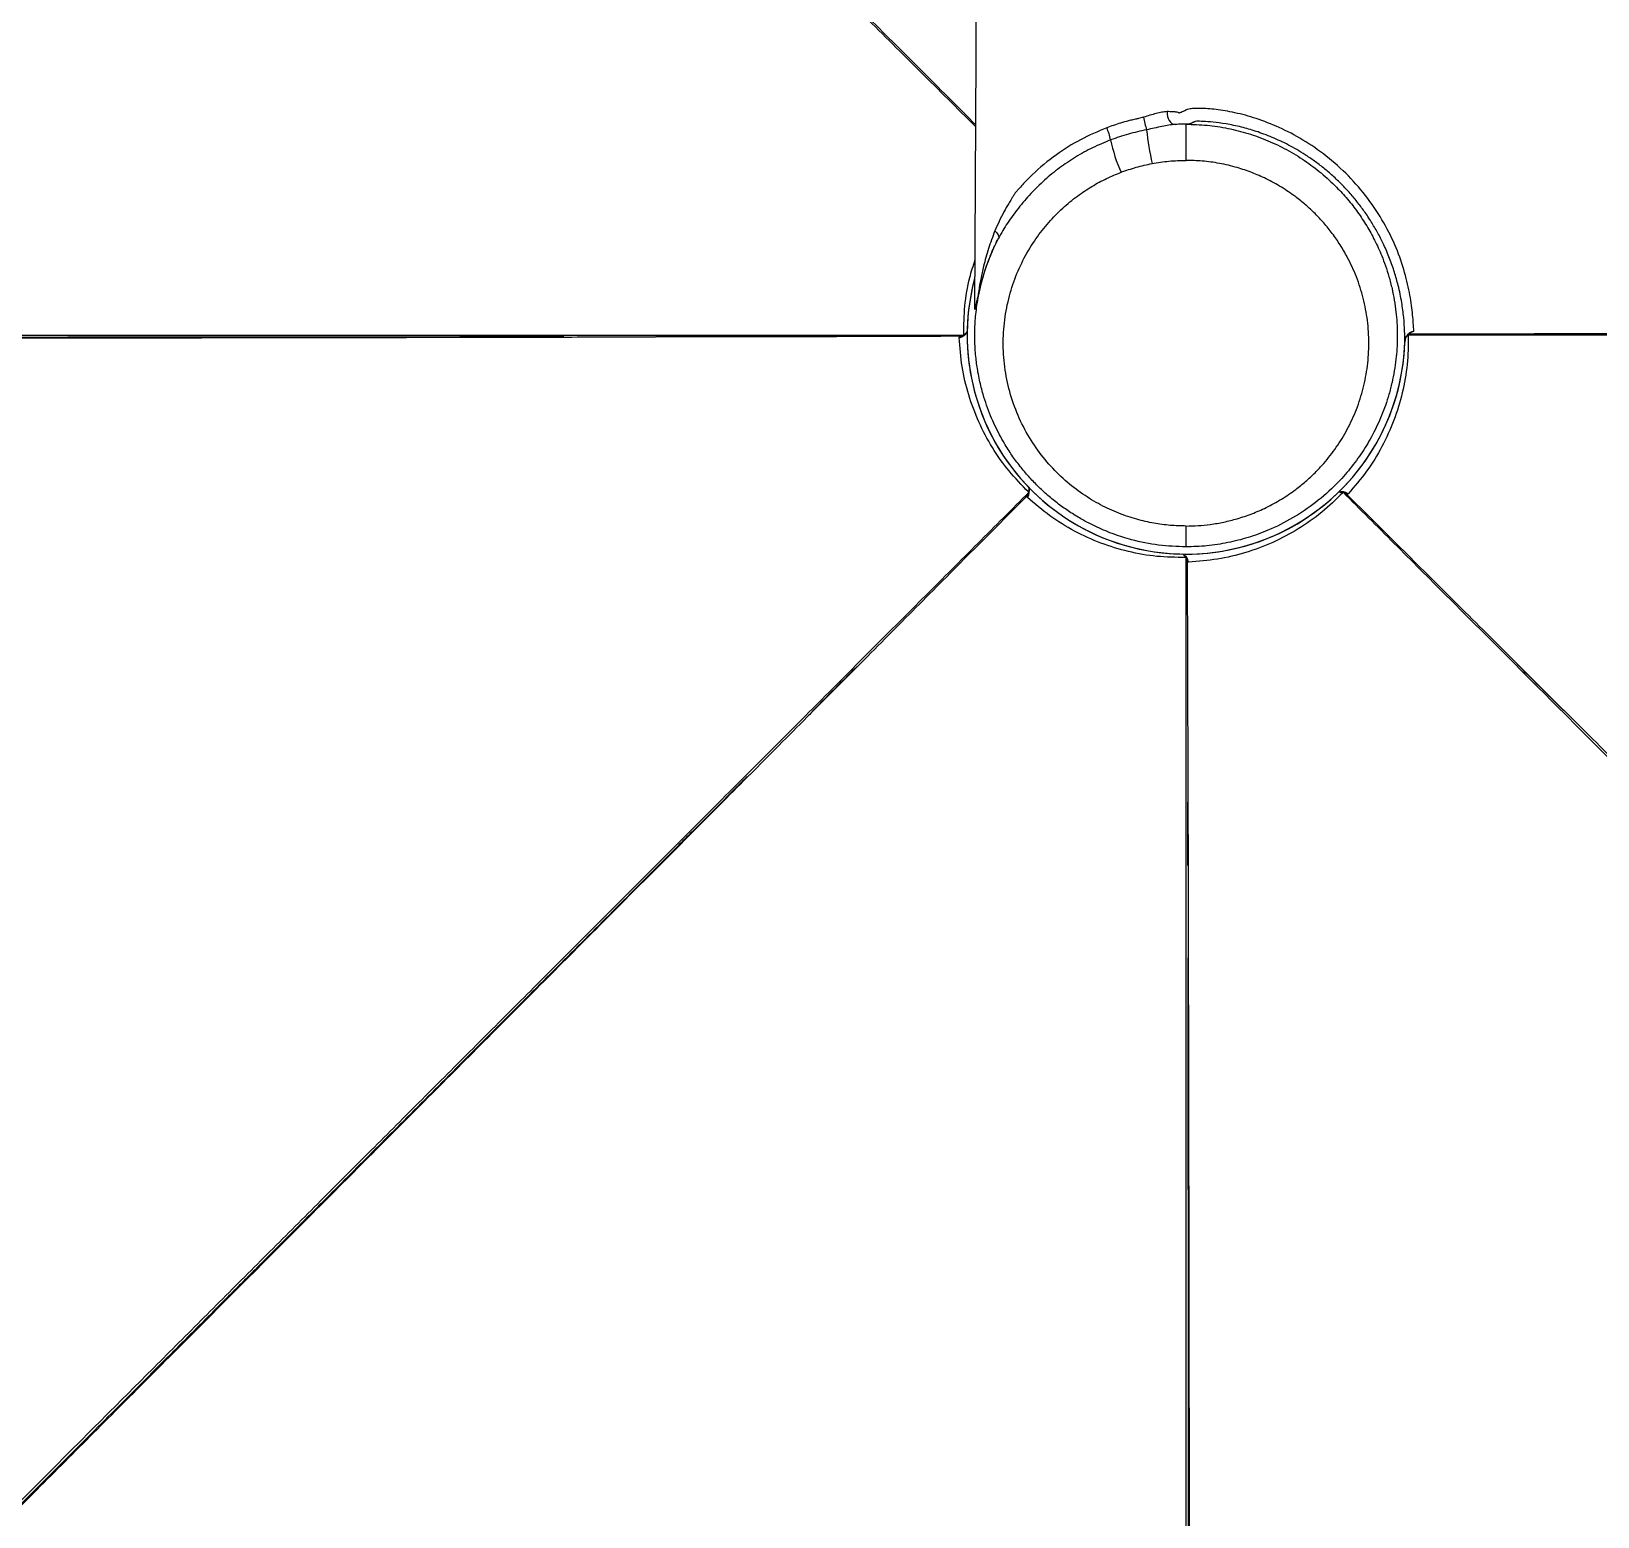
# Model space of a CAD drawing. Header units: millimetres. Extents: x -4205 to 5426, y -5663 to 3364.
# Drawn here: x -927.3 to -487.2, y -2227.7 to -1810.5 of the extents above; entities that cross this region are included whole.
import ezdxf

# ---------------------------------------------------------------- set-up
doc = ezdxf.new("R2010")
doc.units = ezdxf.units.MM
for name, color, linetype in [('DIKOM_ОБЪЕКТ', 7, 'Continuous'), ('DIKOM_РАЗМЕР_ЗОНА', 7, 'Continuous'), ('DIKOM_РАЗМЕР_ОБЪЕКТА', 7, 'Continuous')]:
    doc.layers.add(name, color=color, linetype=linetype)
doc.styles.add('style1', font='arial.ttf', dxfattribs={"width": 0.8})
doc.dimstyles.new('1-50', dxfattribs={"dimtxt": 300, "dimasz": 200, "dimexe": 100, "dimexo": 0, "dimgap": 100, "dimtad": 1, "dimtxsty": 'style1', "dimcen": 200, "dimclrd": 7, "dimclre": 7, "dimclrt": 7, "dimadec": 1, "dimazin": 2, "dimtfac": 1, "dimtmove": 0, "dimatfit": 2, "dimfxl": 0, "dimlwd": 25, "dimlwe": 18, "dimarcsym": 0})

# ---------------------------------------------------------------- blocks, each defined once
blk = doc.blocks.new('*D9')
at = {"layer": 'Defpoints', "color": 0, "transparency": 16777216}
for p in [(2057.14, 1863.98), (4819.24, 1863.98), (-601.52, -2655.5)]:
    blk.add_point(p, dxfattribs=at)
at = {"layer": 'DIKOM_РАЗМЕР_ОБЪЕКТА', "color": 7, "lineweight": 18, "transparency": 16777216}
for p, q in [((2057.14, 1863.98), (4919.24, 1863.98)), ((-601.52, -2655.5), (4919.24, -2655.5))]:
    blk.add_line(p, q, dxfattribs=at)
at = {"layer": 'DIKOM_РАЗМЕР_ОБЪЕКТА', "color": 7, "lineweight": 25, "transparency": 16777216}
blk.add_line((4819.24, -2455.5), (4819.24, 1663.98), dxfattribs=at)
at = {"layer": 'DIKOM_РАЗМЕР_ОБЪЕКТА', "color": 7, "transparency": 16777216}
for points in [[(4785.9, 1663.98), (4852.57, 1663.98), (4819.24, 1863.98)], [(4785.9, -2455.5), (4852.57, -2455.5), (4819.24, -2655.5)]]:
    blk.add_solid(points, dxfattribs=at)
at = {"layer": 'DIKOM_РАЗМЕР_ОБЪЕКТА', "color": 7, "transparency": 16777216, "insert": (4566.07, -395.76), "char_height": 300, "attachment_point": 5, "rotation": 90, "style": 'style1'}
blk.add_mtext('4500', dxfattribs=at)
blk = doc.blocks.new('*D10')
at = {"layer": 'Defpoints', "color": 0, "transparency": 16777216}
for p in [(2415.14, 14.15), (-2704.86, -50.85), (2415.14, -4979.31)]:
    blk.add_point(p, dxfattribs=at)
at = {"layer": 'DIKOM_РАЗМЕР_ОБЪЕКТА', "color": 7, "lineweight": 18, "transparency": 16777216}
for p, q in [((2415.14, 14.15), (2415.14, -5079.31)), ((-2704.86, -50.85), (-2704.86, -5079.31))]:
    blk.add_line(p, q, dxfattribs=at)
at = {"layer": 'DIKOM_РАЗМЕР_ОБЪЕКТА', "color": 7, "lineweight": 25, "transparency": 16777216}
blk.add_line((-2504.86, -4979.31), (2215.14, -4979.31), dxfattribs=at)
at = {"layer": 'DIKOM_РАЗМЕР_ОБЪЕКТА', "color": 7, "transparency": 16777216}
for points in [[(-2504.86, -4945.97), (-2504.86, -5012.64), (-2704.86, -4979.31)], [(2215.14, -4945.97), (2215.14, -5012.64), (2415.14, -4979.31)]]:
    blk.add_solid(points, dxfattribs=at)
at = {"layer": 'DIKOM_РАЗМЕР_ОБЪЕКТА', "color": 7, "transparency": 16777216, "insert": (-218.1, -4726.14), "char_height": 300, "attachment_point": 5, "style": 'style1'}
blk.add_mtext('5100', dxfattribs=at)
blk = doc.blocks.new('*D11')
at = {"layer": 'Defpoints', "color": 0, "transparency": 16777216}
for p in [(2415.14, 3363.98), (-889.55, -4155.5), (5326.09, -4155.5)]:
    blk.add_point(p, dxfattribs=at)
at = {"layer": 'DIKOM_РАЗМЕР_ЗОНА', "color": 7, "lineweight": 18, "transparency": 16777216}
for p, q in [((2415.14, 3363.98), (5426.09, 3363.98)), ((-889.55, -4155.5), (5426.09, -4155.5))]:
    blk.add_line(p, q, dxfattribs=at)
at = {"layer": 'DIKOM_РАЗМЕР_ЗОНА', "color": 7, "lineweight": 25, "transparency": 16777216}
blk.add_line((5326.09, 3163.98), (5326.09, -3955.5), dxfattribs=at)
at = {"layer": 'DIKOM_РАЗМЕР_ЗОНА', "color": 7, "transparency": 16777216}
for points in [[(5292.76, 3163.98), (5359.42, 3163.98), (5326.09, 3363.98)], [(5292.76, -3955.5), (5359.42, -3955.5), (5326.09, -4155.5)]]:
    blk.add_solid(points, dxfattribs=at)
at = {"layer": 'DIKOM_РАЗМЕР_ЗОНА', "color": 7, "transparency": 16777216, "insert": (5072.92, -395.76), "char_height": 300, "attachment_point": 5, "rotation": 90, "style": 'style1'}
blk.add_mtext('7500', dxfattribs=at)
blk = doc.blocks.new('*D12')
at = {"layer": 'Defpoints', "color": 0, "transparency": 16777216}
for p in [(-4204.86, 38.23), (3915.14, 38.23), (3915.14, -5562.7)]:
    blk.add_point(p, dxfattribs=at)
at = {"layer": 'DIKOM_РАЗМЕР_ЗОНА', "color": 7, "lineweight": 18, "transparency": 16777216}
for p, q in [((-4204.86, 38.23), (-4204.86, -5662.7)), ((3915.14, 38.23), (3915.14, -5662.7))]:
    blk.add_line(p, q, dxfattribs=at)
at = {"layer": 'DIKOM_РАЗМЕР_ЗОНА', "color": 7, "lineweight": 25, "transparency": 16777216}
blk.add_line((-4004.86, -5562.7), (3715.14, -5562.7), dxfattribs=at)
at = {"layer": 'DIKOM_РАЗМЕР_ЗОНА', "color": 7, "transparency": 16777216}
for points in [[(-4004.86, -5529.36), (-4004.86, -5596.03), (-4204.86, -5562.7)], [(3715.14, -5529.36), (3715.14, -5596.03), (3915.14, -5562.7)]]:
    blk.add_solid(points, dxfattribs=at)
at = {"layer": 'DIKOM_РАЗМЕР_ЗОНА', "color": 7, "transparency": 16777216, "insert": (-144.86, -5309.52), "char_height": 300, "attachment_point": 5, "style": 'style1'}
blk.add_mtext('8100', dxfattribs=at)

msp = doc.modelspace()

# ---------------------------------------------------------------- linework, layer by layer
at = {"layer": 'DIKOM_ОБЪЕКТ', "color": 7, "linetype": 'Continuous', "lineweight": 15}
for p, q in [((-662.159, -1888.272), (-661.84, -1817.618)), ((-614.817, -1834.629), (-616.168, -1835)), ((-602.859, -1836.602), (-605.914, -1836.681)), ((-602.859, -1846.758), (-602.859, -1836.602)), ((-662.147, -1888.215), (-662.184, -1888.651)), ((-662.184, -1888.651), (-662.159, -1888.272)), ((-734.092, -1896.368), (-751.929, -1896.413)), ((-666.59, -1896.564), (-666.449, -1896.171)), ((-665.014, -1895.613), (-665.306, -1895.673)), ((-665.26, -1895.852), (-665.306, -1895.673)), ((-540.834, -1896.127), (-540.413, -1896.031)), ((-540.459, -1895.852), (-540.413, -1896.031)), ((-539.554, -1894.984), (-538.879, -1894.718)), ((-646.964, -1939.609), (-647.142, -1939.882)), ((-646.983, -1939.976), (-647.142, -1939.882)), ((-559.102, -1939.957), (-558.83, -1940.135)), ((-558.736, -1939.976), (-558.83, -1940.135)), ((-557.292, -1940.413), (-557.669, -1940.592)), ((-647.42, -1941.42), (-647.599, -1941.043)), ((-602.859, -1955.303), (-602.859, -1949.46)), ((-603.105, -1957.98), (-603.038, -1958.298)), ((-602.859, -1958.253), (-603.038, -1958.298)), ((-602.148, -1959.583), (-602.541, -1959.442)), ((-509.699, -1988.283), (-497.055, -2000.864)), ((-695.29, -1989.012), (-707.871, -2001.657)), ((-602.343, -2027.084), (-602.299, -2044.922))]:
    msp.add_line(p, q, dxfattribs=at)
at = {"layer": 'DIKOM_ОБЪЕКТ', "color": 7, "linetype": 'Continuous', "lineweight": 15, "flags": 128}
for points in [[(-608.15, -1833.08), (-608.173, -1833.752), (-608.089, -1834.421), (-607.903, -1835.052), (-607.623, -1835.614), (-607.265, -1836.079), (-606.847, -1836.422), (-606.389, -1836.626), (-605.914, -1836.681)], [(-656.579, -1866.597), (-656.275, -1866.863), (-656.013, -1867.137), (-655.798, -1867.415), (-655.635, -1867.689), (-655.527, -1867.954), (-655.476, -1868.204), (-655.484, -1868.434), (-655.551, -1868.638)]]:
    msp.add_lwpolyline(points, dxfattribs=at)
at = {"layer": 'DIKOM_ОБЪЕКТ', "color": 7, "linetype": 'Continuous', "lineweight": 15}
for centre, radius, start, end in [((-571.74, -1825.88), 43.957, 191.48093, 196.25009), ((-639.987, -1844.183), 16.245, 11.19913, 23.82773), ((-524.694, -1828.579), 89.762, 186.14068, 192.26925), ((-578.884, -1831.495), 46.163, 191.91878, 203.79061), ((-602.859, -1895.852), 61.489, 165.10569, 358.15381), ((-602.859, -1895.852), 61.489, 165.1348, 270), ((-667.058, -1893.635), 2.966, 279.08495, 336.38808), ((-666.365, -1896.264), 0.126, 67.68235, 132.13198), ((-602.859, -1895.852), 61.489, 270, 358.15381), ((-649.822, -1939.68), 2.965, 324.07513, 21.39606), ((-559.032, -1942.815), 2.965, 54.07335, 111.39427), ((-557.663, -1940.466), 0.126, 202.61207, 267.21652), ((-647.471, -1941.05), 0.128, 113.12422, 176.75037), ((-605.075, -1960.05), 2.964, 9.06676, 66.40679), ((-602.447, -1959.358), 0.126, 157.68536, 222.11704)]:
    msp.add_arc(centre, radius, start, end, dxfattribs=at)
for points, knots in [([(-1075.102, -1423.61), (-1071.306, -1427.406), (-1063.692, -1435.021), (-1051.428, -1447.286), (-1038.566, -1460.147), (-1025.111, -1473.602), (-1011.955, -1486.757), (-999.229, -1499.484), (-987.042, -1511.67), (-974.553, -1524.159), (-961.787, -1536.925), (-948.761, -1549.952), (-935.494, -1563.218), (-922.013, -1576.699), (-908.346, -1590.366), (-894.511, -1604.201), (-880.528, -1618.184), (-866.427, -1632.285), (-852.249, -1646.463), (-838.019, -1660.693), (-823.744, -1674.967), (-809.429, -1689.282), (-795.099, -1703.612), (-780.798, -1717.914), (-766.153, -1732.558), (-751.194, -1747.517), (-735.955, -1762.756), (-720.87, -1777.842), (-705.82, -1792.891), (-690.853, -1807.858), (-676.126, -1822.586), (-666.609, -1832.103), (-661.926, -1836.786)], [0, 0, 0, 0, 0.0381915, 0.0766048, 0.1150676, 0.1535304, 0.1919438, 0.2234415, 0.2549664, 0.2864915, 0.3179891, 0.3494838, 0.3810055, 0.4125273, 0.4440219, 0.4755165, 0.5070383, 0.5385601, 0.5700545, 0.6014538, 0.632853, 0.6643478, 0.6958693, 0.7273914, 0.7588861, 0.7930311, 0.8272106, 0.8613906, 0.8955355, 0.9307223, 0.9659092, 1, 1, 1, 1]), ([(-661.84, -1817.618), (-661.821, -1813.225), (-661.785, -1804.44), (-661.742, -1791.007), (-661.705, -1777.466), (-661.689, -1768.392), (-661.681, -1763.855)], [0, 0, 0, 0, 0.2499954, 0.4999933, 0.7500094, 1, 1, 1, 1]), ([(-661.929, -1837.321), (-662.306, -1836.947), (-667.676, -1831.61), (-678.409, -1820.94), (-689.41, -1809.999), (-695.378, -1804.06), (-696.02, -1803.422)], [0, 0, 0, 0, 0.0343808, 0.4895005, 0.9451254, 1, 1, 1, 1]), ([(-608.15, -1833.08), (-608.628, -1833.116), (-609.577, -1833.189), (-611.242, -1833.605), (-612.993, -1834.107), (-614.207, -1834.454), (-614.817, -1834.629)], [0, 0, 0, 0, 0.2529876, 0.5011543, 0.7492564, 1, 1, 1, 1]), ([(-604.784, -1833.506), (-604.839, -1833.449), (-604.949, -1833.333), (-605.66, -1833.194), (-606.695, -1833.092), (-607.664, -1833.084), (-608.15, -1833.08)], [0, 0, 0, 0, 0.2431843, 0.4907648, 0.7445847, 1, 1, 1, 1]), ([(-603.106, -1832.811), (-603.106, -1832.811), (-603.106, -1832.811), (-603.106, -1832.811), (-603.106, -1832.811), (-603.106, -1832.811), (-603.106, -1832.812), (-603.107, -1832.813), (-603.112, -1832.814), (-603.13, -1832.822), (-603.202, -1832.849), (-603.479, -1832.968), (-603.928, -1833.148), (-604.403, -1833.359), (-604.688, -1833.462), (-604.76, -1833.5), (-604.778, -1833.502), (-604.783, -1833.507), (-604.784, -1833.505), (-604.784, -1833.507), (-604.784, -1833.506), (-604.784, -1833.506), (-604.784, -1833.506), (-604.784, -1833.506), (-604.784, -1833.506), (-604.784, -1833.506)], [0, 0, 0, 0, 0.000001, 0.000003, 0.0000098, 0.0000351, 0.0001318, 0.0005081, 0.0019876, 0.0078735, 0.0313526, 0.125144, 0.4999999, 0.8749697, 0.9687304, 0.9921807, 0.9980483, 0.9995178, 0.9998862, 0.9999723, 0.9999929, 0.9999981, 0.9999995, 0.9999998, 1, 1, 1, 1]), ([(-538.879, -1894.717), (-538.956, -1893.27), (-539.108, -1890.372), (-539.859, -1884.722), (-541.289, -1878.337), (-543.657, -1871.365), (-547.138, -1864.255), (-551.669, -1857.352), (-557.164, -1850.979), (-563.388, -1845.424), (-570.018, -1840.875), (-576.716, -1837.384), (-583.206, -1834.886), (-589.247, -1833.268), (-594.575, -1832.391), (-598.305, -1832.14), (-600.696, -1832.176), (-602.076, -1832.322), (-602.767, -1832.514), (-603.038, -1832.689), (-603.085, -1832.774), (-603.106, -1832.811)], [0, 0, 0, 0, 0.0610017, 0.1221057, 0.1837445, 0.2457009, 0.3074571, 0.3693405, 0.4316865, 0.4947415, 0.5577419, 0.6205734, 0.6835335, 0.7469291, 0.8105959, 0.8736398, 0.9088168, 0.9440466, 0.9752374, 0.9890728, 1, 1, 1, 1]), ([(-625.126, -1837.621), (-627.615, -1838.667), (-632.58, -1840.753), (-639.628, -1845.23), (-644.966, -1849.637), (-648.333, -1853.069), (-649.748, -1854.647), (-650.359, -1855.356), (-650.65, -1855.7), (-650.777, -1855.853), (-650.833, -1855.92)], [0, 0, 0, 0, 0.2516751, 0.5020473, 0.7800609, 0.9028719, 0.9571863, 0.9811493, 0.9917089, 1, 1, 1, 1]), ([(-616.168, -1835), (-616.336, -1835.036), (-616.636, -1835.1), (-617.17, -1835.221), (-617.955, -1835.404), (-619.349, -1835.755), (-621.823, -1836.445), (-623.836, -1837.161), (-625.126, -1837.621)], [0, 0, 0, 0, 0.0551072, 0.0983932, 0.1756506, 0.313544, 0.55971, 1, 1, 1, 1]), ([(-613.941, -1838.18), (-615.659, -1838.548), (-619.096, -1839.284), (-622.399, -1840.447), (-624.051, -1841.028)], [0, 0, 0, 0, 0.4998568, 1, 1, 1, 1]), ([(-605.914, -1836.681), (-606.489, -1836.737), (-607.659, -1836.851), (-610.331, -1837.384), (-612.486, -1837.859), (-613.941, -1838.18)], [0, 0, 0, 0, 0.2392669, 0.4865534, 1, 1, 1, 1]), ([(-602.859, -1836.569), (-603.259, -1836.576), (-604.055, -1836.589), (-605.297, -1836.65), (-605.914, -1836.681)], [0, 0, 0, 0, 0.502828, 1, 1, 1, 1]), ([(-541.402, -1897.833), (-541.405, -1896.809), (-541.413, -1894.765), (-541.661, -1890.965), (-542.21, -1886.678), (-543.09, -1882.35), (-544.256, -1878.18), (-545.599, -1874.342), (-546.918, -1871.256), (-548.043, -1868.945), (-548.84, -1867.416), (-549.694, -1865.888), (-550.582, -1864.399), (-551.523, -1862.918), (-552.819, -1861.001), (-554.548, -1858.668), (-556.759, -1856.013), (-559.126, -1853.478), (-561.605, -1851.11), (-564.174, -1848.919), (-566.774, -1846.938), (-570.081, -1844.686), (-574.083, -1842.368), (-578.733, -1840.196), (-583.186, -1838.552), (-587.576, -1837.305), (-591.697, -1836.467), (-595.37, -1835.991), (-598.194, -1835.801), (-600.062, -1835.782), (-600.317, -1835.858), (-600.477, -1835.936), (-600.655, -1836.014), (-600.829, -1836.094), (-601.003, -1836.173), (-601.176, -1836.25), (-601.343, -1836.326), (-601.506, -1836.398), (-601.626, -1836.452), (-601.714, -1836.49), (-601.759, -1836.511), (-601.829, -1836.534), (-601.807, -1836.555), (-602.51, -1836.564), (-602.859, -1836.569)], [0, 0, 0, 0, 0.0312801, 0.0624617, 0.0932525, 0.1249899, 0.148292, 0.1713912, 0.1945542, 0.2034938, 0.2128208, 0.2220609, 0.2311704, 0.24004, 0.2494484, 0.2671438, 0.284964, 0.3028499, 0.3210333, 0.3387094, 0.3565555, 0.3740059, 0.4050451, 0.4360959, 0.4678512, 0.4986202, 0.5347061, 0.5704866, 0.6060468, 0.6415399, 0.6769658, 0.7122531, 0.7487931, 0.7851109, 0.8205547, 0.8551242, 0.890173, 0.921188, 0.951746, 0.961417, 0.9710044, 0.9807514, 0.9904196, 1, 1, 1, 1]), ([(-602.859, -1836.602), (-600.888, -1836.659), (-596.936, -1836.773), (-591.093, -1837.688), (-585.368, -1839.134), (-579.847, -1841.14), (-574.526, -1843.691), (-569.525, -1846.732), (-564.823, -1850.268), (-560.837, -1853.931), (-557.437, -1857.659), (-554.607, -1861.291), (-552.06, -1865.148), (-549.797, -1869.227), (-548.081, -1872.996), (-546.777, -1876.447), (-545.795, -1879.526), (-544.964, -1882.747), (-544.309, -1886.049), (-543.865, -1889.211), (-543.576, -1892.532), (-543.47, -1895.999), (-543.581, -1899.449), (-543.873, -1902.755), (-544.316, -1905.895), (-544.973, -1909.197), (-545.808, -1912.425), (-546.795, -1915.512), (-548.241, -1919.324), (-550.307, -1923.735), (-553.282, -1928.749), (-556.673, -1933.376), (-561.002, -1938.213), (-566.327, -1942.946), (-572.804, -1947.327), (-579.225, -1950.538), (-585.368, -1952.772), (-591.109, -1954.221), (-596.952, -1955.134), (-600.893, -1955.247), (-602.859, -1955.303)], [0, 0, 0, 0, 0.0312698, 0.0626623, 0.0936484, 0.1250016, 0.1559948, 0.1876225, 0.2184299, 0.2501767, 0.2744977, 0.2996731, 0.3244777, 0.3492283, 0.3752579, 0.3916841, 0.4092141, 0.4278516, 0.4458565, 0.4640931, 0.479921, 0.5002329, 0.5206719, 0.5362306, 0.55438, 0.5723949, 0.591103, 0.6086855, 0.6251403, 0.6574001, 0.6876565, 0.7194939, 0.7499901, 0.7921487, 0.8336252, 0.8748376, 0.9063589, 0.9375081, 0.9688149, 1, 1, 1, 1]), ([(-624.051, -1841.028), (-625.75, -1841.724), (-629.148, -1843.117), (-633.947, -1845.789), (-638.469, -1848.83), (-642.661, -1852.261), (-646.52, -1856.038), (-649.986, -1860.165), (-653.11, -1864.331), (-654.738, -1867.204), (-655.551, -1868.638)], [0, 0, 0, 0, 0.1258334, 0.2517437, 0.3771051, 0.5016872, 0.6265538, 0.7523377, 0.8763538, 1, 1, 1, 1]), ([(-621.124, -1850.116), (-619.699, -1849.61), (-616.852, -1848.596), (-613.887, -1847.968), (-612.406, -1847.654)], [0, 0, 0, 0, 0.5002329, 1, 1, 1, 1]), ([(-612.406, -1847.654), (-610.825, -1847.393), (-607.666, -1846.871), (-604.461, -1846.796), (-602.859, -1846.758)], [0, 0, 0, 0, 0.5001688, 1, 1, 1, 1]), ([(-602.859, -1949.46), (-601.72, -1949.438), (-599.44, -1949.394), (-595.887, -1949.025), (-592.22, -1948.396), (-588.306, -1947.411), (-584.326, -1946.066), (-580.167, -1944.251), (-576.035, -1941.989), (-572.352, -1939.487), (-569.223, -1936.966), (-566.591, -1934.521), (-563.645, -1931.374), (-560.509, -1927.345), (-557.413, -1922.268), (-554.86, -1916.705), (-552.954, -1910.743), (-551.774, -1904.5), (-551.375, -1898.109), (-551.774, -1891.719), (-552.954, -1885.475), (-554.86, -1879.514), (-557.138, -1874.548), (-559.491, -1870.518), (-561.708, -1867.312), (-564.083, -1864.377), (-566.59, -1861.697), (-569.223, -1859.252), (-572.351, -1856.731), (-576.035, -1854.23), (-580.167, -1851.968), (-584.326, -1850.153), (-588.711, -1848.668), (-593.38, -1847.564), (-598.2, -1846.878), (-601.34, -1846.798), (-602.859, -1846.758)], [0, 0, 0, 0, 0.0207931, 0.0415937, 0.0651459, 0.0887299, 0.1153506, 0.1420336, 0.1719515, 0.2019692, 0.2241591, 0.2463537, 0.2686625, 0.304404, 0.3415821, 0.3800043, 0.4194202, 0.4595303, 0.4999978, 0.5404638, 0.5805739, 0.6199899, 0.658412, 0.6832165, 0.7075359, 0.731353, 0.7536593, 0.7758539, 0.7980463, 0.828061, 0.8579819, 0.8846614, 0.9112856, 0.9427071, 0.9722819, 1, 1, 1, 1]), ([(-602.859, -1949.46), (-604.336, -1949.423), (-607.367, -1949.347), (-611.993, -1948.711), (-616.848, -1947.608), (-621.87, -1945.917), (-626.972, -1943.568), (-632.044, -1940.505), (-636.953, -1936.686), (-641.544, -1932.093), (-645.645, -1926.775), (-649.101, -1920.804), (-651.767, -1914.287), (-653.525, -1907.418), (-654.323, -1900.373), (-654.148, -1893.335), (-653.041, -1886.528), (-651.1, -1880.102), (-648.443, -1874.178), (-645.215, -1868.865), (-641.564, -1864.2), (-637.633, -1860.192), (-633.542, -1856.825), (-629.398, -1854.067), (-625.301, -1851.827), (-622.491, -1850.676), (-621.124, -1850.116)], [0, 0, 0, 0, 0.0304028, 0.0624178, 0.0960361, 0.1330156, 0.1717696, 0.2122774, 0.2560575, 0.301419, 0.3482879, 0.3973523, 0.4471997, 0.497665, 0.5482247, 0.5983325, 0.6478024, 0.6951783, 0.7411048, 0.7854672, 0.8265227, 0.8657752, 0.9031819, 0.9371418, 0.9694152, 1, 1, 1, 1]), ([(-650.833, -1855.92), (-650.896, -1856.017), (-651.01, -1856.19), (-651.21, -1856.5), (-651.501, -1856.955), (-652.013, -1857.767), (-652.897, -1859.216), (-654.633, -1862.202), (-655.779, -1864.791), (-656.579, -1866.597)], [0, 0, 0, 0, 0.0274161, 0.0489293, 0.0873227, 0.1557935, 0.2778849, 0.4962006, 1, 1, 1, 1]), ([(-602.859, -1955.303), (-605.434, -1955.206), (-610.599, -1955.012), (-617.343, -1953.622), (-623.068, -1951.837), (-627.832, -1949.876), (-632.004, -1947.719), (-635.615, -1945.493), (-638.712, -1943.302), (-641.71, -1940.876), (-644.507, -1938.294), (-647.108, -1935.564), (-649.522, -1932.694), (-651.808, -1929.591), (-653.712, -1926.616), (-655.288, -1923.816), (-656.589, -1921.221), (-657.807, -1918.456), (-658.922, -1915.52), (-659.773, -1912.854), (-660.415, -1910.485), (-660.897, -1908.429), (-661.305, -1906.35), (-661.628, -1904.317), (-661.884, -1902.276), (-662.083, -1900.065), (-662.206, -1897.595), (-662.221, -1895.147), (-662.139, -1892.797), (-661.975, -1890.508), (-661.694, -1887.996), (-661.281, -1885.377), (-660.555, -1881.837), (-659.393, -1877.652), (-657.652, -1872.928), (-656.232, -1870.029), (-655.551, -1868.638)], [0, 0, 0, 0, 0.0623879, 0.1251955, 0.1663809, 0.2081329, 0.250465, 0.2808449, 0.3117885, 0.3432985, 0.3753808, 0.4052845, 0.4360958, 0.4678198, 0.5004581, 0.5234461, 0.5474468, 0.5724582, 0.5984827, 0.6255182, 0.6420711, 0.6596042, 0.6781174, 0.6948762, 0.710943, 0.7294052, 0.7502648, 0.7726171, 0.7904935, 0.8089148, 0.8298568, 0.8535463, 0.874998, 0.9199193, 0.9615864, 1, 1, 1, 1]), ([(-655.551, -1868.638), (-655.932, -1869.391), (-656.7, -1870.91), (-657.699, -1873.179), (-658.598, -1875.45), (-659.389, -1877.717), (-660.062, -1879.924), (-660.524, -1881.671), (-660.82, -1882.912), (-660.996, -1883.698), (-661.131, -1884.338), (-661.226, -1884.801), (-661.288, -1885.111), (-661.372, -1885.535), (-661.376, -1885.489), (-661.426, -1885.676), (-661.461, -1885.788), (-661.496, -1885.908), (-661.527, -1886.014), (-661.625, -1886.352), (-661.781, -1886.924), (-661.99, -1887.755), (-662.121, -1888.364), (-662.184, -1888.651)], [0, 0, 0, 0, 0.0400403, 0.0807579, 0.1212125, 0.1621597, 0.2039125, 0.2432071, 0.2617681, 0.2782311, 0.2926457, 0.3050931, 0.3133741, 0.3207519, 0.3531822, 0.3860204, 0.4189139, 0.4444101, 0.4695993, 0.4944816, 0.6807079, 0.8492113, 1, 1, 1, 1]), ([(-656.579, -1866.597), (-657.197, -1868.254), (-658.433, -1871.564), (-659.664, -1876.083), (-660.549, -1880.103), (-661.036, -1882.947), (-661.257, -1884.505), (-661.3, -1884.834), (-661.308, -1884.891), (-661.31, -1884.906), (-661.31, -1884.913)], [0, 0, 0, 0, 0.2534169, 0.5063634, 0.6963652, 0.8840955, 0.9726643, 0.9881856, 0.994857, 1, 1, 1, 1]), ([(-665.306, -1895.673), (-665.262, -1892.994), (-665.175, -1887.635), (-664.027, -1880.58), (-662.64, -1876.369), (-662.097, -1874.723)], [0, 0, 0, 0, 0.3784429, 0.7569694, 1, 1, 1, 1]), ([(-661.31, -1884.913), (-661.311, -1884.916), (-661.312, -1884.92), (-661.315, -1884.929), (-661.318, -1884.941), (-661.325, -1884.962), (-661.336, -1885), (-661.357, -1885.069), (-661.393, -1885.193), (-661.459, -1885.417), (-661.575, -1885.83), (-661.813, -1886.709), (-662.017, -1887.631), (-662.159, -1888.272)], [0, 0, 0, 0, 0.0027077, 0.0048358, 0.0086356, 0.0154207, 0.0275375, 0.0491743, 0.0878116, 0.1568066, 0.2800116, 0.5000214, 1, 1, 1, 1]), ([(-799.613, -1896.363), (-801.551, -1896.365), (-811.057, -1896.376), (-828.011, -1896.393), (-850.41, -1896.414), (-872.586, -1896.433), (-894.809, -1896.448), (-916.146, -1896.464), (-936.599, -1896.477), (-951.359, -1896.487), (-961.365, -1896.492), (-966.654, -1896.495), (-972.052, -1896.498), (-977.583, -1896.501), (-983.111, -1896.504), (-992.931, -1896.509), (-1008.717, -1896.518), (-1029.979, -1896.529), (-1052.211, -1896.539), (-1073.639, -1896.548), (-1094.613, -1896.558), (-1115.167, -1896.567), (-1135.114, -1896.574), (-1154.426, -1896.581), (-1173.076, -1896.59), (-1191.153, -1896.597), (-1206.218, -1896.601), (-1218.473, -1896.606), (-1227.864, -1896.61), (-1234.683, -1896.614), (-1239.285, -1896.615), (-1242.22, -1896.617), (-1245.714, -1896.618), (-1249.782, -1896.62), (-1254.403, -1896.621), (-1259.546, -1896.623), (-1265.189, -1896.625), (-1269.042, -1896.627), (-1271.063, -1896.628)], [0, 0, 0, 0, 0.011382, 0.0558014, 0.0982399, 0.1406831, 0.1831368, 0.2255635, 0.2628789, 0.3004731, 0.3104979, 0.3206395, 0.3310519, 0.3417478, 0.3527216, 0.3631749, 0.3989297, 0.4450631, 0.4888103, 0.5320902, 0.5754214, 0.6187183, 0.6620281, 0.7044661, 0.7468978, 0.7893486, 0.8317737, 0.8566844, 0.8813544, 0.9039392, 0.9103195, 0.9180951, 0.9275475, 0.9386787, 0.9514927, 0.9659854, 0.9821528, 1, 1, 1, 1]), ([(-1270.711, -1895.852), (-1265.343, -1895.852), (-1254.575, -1895.853), (-1237.23, -1895.853), (-1219.041, -1895.853), (-1200.012, -1895.853), (-1181.408, -1895.853), (-1163.409, -1895.853), (-1146.175, -1895.853), (-1128.514, -1895.853), (-1110.46, -1895.853), (-1092.037, -1895.853), (-1073.275, -1895.853), (-1054.211, -1895.852), (-1034.883, -1895.853), (-1015.316, -1895.853), (-995.542, -1895.853), (-975.6, -1895.852), (-955.549, -1895.853), (-935.425, -1895.853), (-915.237, -1895.852), (-894.993, -1895.851), (-874.727, -1895.852), (-854.502, -1895.852), (-833.792, -1895.852), (-812.637, -1895.852), (-791.086, -1895.852), (-769.751, -1895.852), (-748.47, -1895.852), (-727.294, -1895.852), (-706.222, -1895.853), (-685.47, -1895.852), (-671.997, -1895.852), (-665.26, -1895.852)], [0, 0, 0, 0, 0.0368324, 0.0738789, 0.110973, 0.148067, 0.1851133, 0.2154902, 0.2458934, 0.2762965, 0.3066733, 0.3370471, 0.3674472, 0.3978473, 0.4282211, 0.4585949, 0.488995, 0.519395, 0.5497688, 0.5800507, 0.6103325, 0.6407064, 0.6711065, 0.7015066, 0.7318805, 0.7648105, 0.7977739, 0.8307373, 0.8636673, 0.897602, 0.9315367, 0.9657684, 1, 1, 1, 1]), ([(-777.772, -1896.472), (-785.148, -1896.488), (-800.212, -1896.519), (-823.281, -1896.562), (-846.844, -1896.603), (-870.556, -1896.641), (-894.333, -1896.674), (-918.096, -1896.706), (-941.798, -1896.737), (-965.41, -1896.763), (-988.882, -1896.788), (-1012.142, -1896.813), (-1035.109, -1896.836), (-1057.736, -1896.856), (-1079.993, -1896.877), (-1101.832, -1896.897), (-1123.199, -1896.915), (-1144.027, -1896.93), (-1164.273, -1896.948), (-1183.881, -1896.964), (-1202.812, -1896.978), (-1221.017, -1896.993), (-1238.439, -1897.009), (-1255.116, -1897.022), (-1265.511, -1897.031), (-1270.71, -1897.036)], [0, 0, 0, 0, 0.0417236, 0.0852046, 0.1287434, 0.1723442, 0.2159446, 0.259476, 0.3029514, 0.3464748, 0.3900722, 0.4336665, 0.4772068, 0.5206802, 0.5641929, 0.6077808, 0.6513436, 0.6949377, 0.7384996, 0.7820921, 0.8256558, 0.8692443, 0.912812, 0.9563941, 1, 1, 1, 1]), ([(-777.699, -1896.338), (-779.367, -1896.34), (-786.596, -1896.35), (-793.953, -1896.357), (-799.613, -1896.363)], [0, 0, 0, 0, 0.2307984, 1, 1, 1, 1]), ([(-751.929, -1896.413), (-752.593, -1896.415), (-760.768, -1896.435), (-769.404, -1896.456), (-777.452, -1896.472), (-777.772, -1896.472)], [0, 0, 0, 0, 0.0782726, 0.9633691, 1, 1, 1, 1]), ([(-733.984, -1896.278), (-736.514, -1896.282), (-742.396, -1896.291), (-748.401, -1896.299), (-751.823, -1896.304)], [0, 0, 0, 0, 0.430176, 1, 1, 1, 1]), ([(-666.449, -1896.171), (-673.464, -1896.194), (-687.485, -1896.239), (-709.22, -1896.302), (-724.768, -1896.346), (-733.187, -1896.366), (-734.092, -1896.368)], [0, 0, 0, 0, 0.3206396, 0.6408392, 0.961393, 1, 1, 1, 1]), ([(-666.449, -1896.171), (-666.233, -1896.153), (-665.801, -1896.118), (-665.162, -1895.794), (-664.816, -1895.439), (-664.642, -1895.26)], [0, 0, 0, 0, 0.3328068, 0.6643423, 1, 1, 1, 1]), ([(-664.641, -1895.259), (-664.766, -1895.395), (-664.975, -1895.621), (-665.214, -1895.766), (-665.309, -1895.824)], [0, 0, 0, 0, 0.6000869, 1, 1, 1, 1]), ([(-664.642, -1895.26), (-664.641, -1895.259), (-664.598, -1895.218), (-664.565, -1895.167), (-664.532, -1895.116)], [0, 0, 0, 0, 0.0174021, 1, 1, 1, 1]), ([(-540.413, -1896.031), (-540.449, -1898.713), (-540.52, -1904.076), (-541.941, -1912.053), (-544.302, -1919.814), (-547.687, -1927.22), (-551.946, -1934.204), (-555.51, -1938.343), (-557.292, -1940.413)], [0, 0, 0, 0, 0.166537, 0.3331107, 0.499765, 0.666444, 0.833209, 1, 1, 1, 1]), ([(-541.426, -1897.833), (-541.375, -1897.463), (-541.274, -1896.729), (-540.687, -1895.795), (-540.077, -1895.192), (-539.638, -1895.053), (-539.54, -1895.022)], [0, 0, 0, 0, 0.3104597, 0.6158541, 0.9142623, 1, 1, 1, 1]), ([(-538.879, -1894.718), (-539.222, -1894.819), (-539.914, -1895.023), (-540.718, -1895.779), (-541.269, -1896.739), (-541.357, -1897.467), (-541.402, -1897.833)], [0, 0, 0, 0, 0.2445259, 0.4928538, 0.7452239, 1, 1, 1, 1]), ([(64.992, -1895.852), (59.624, -1895.852), (48.856, -1895.851), (31.511, -1895.851), (13.322, -1895.851), (-5.706, -1895.852), (-24.311, -1895.852), (-42.309, -1895.852), (-59.543, -1895.852), (-77.205, -1895.852), (-95.259, -1895.852), (-113.682, -1895.852), (-132.444, -1895.852), (-151.508, -1895.852), (-170.836, -1895.852), (-190.402, -1895.852), (-210.176, -1895.852), (-230.119, -1895.852), (-250.169, -1895.852), (-270.293, -1895.852), (-290.481, -1895.853), (-310.726, -1895.853), (-330.991, -1895.852), (-351.217, -1895.852), (-371.927, -1895.852), (-393.082, -1895.853), (-414.633, -1895.853), (-435.967, -1895.852), (-457.249, -1895.853), (-478.425, -1895.853), (-499.496, -1895.851), (-520.248, -1895.852), (-533.722, -1895.852), (-540.459, -1895.852)], [0, 0, 0, 0, 0.0368325, 0.0738788, 0.1109729, 0.148067, 0.1851134, 0.2154902, 0.2458933, 0.2762965, 0.3066733, 0.3370471, 0.3674472, 0.3978473, 0.4282211, 0.4585949, 0.488995, 0.5193951, 0.5497688, 0.5800507, 0.6103325, 0.6407064, 0.6711065, 0.7015067, 0.7318806, 0.7648105, 0.7977739, 0.8307373, 0.8636673, 0.897602, 0.9315368, 0.9657684, 1, 1, 1, 1]), ([(-375.18, -1895.287), (-375.866, -1895.289), (-384.769, -1895.315), (-401.739, -1895.35), (-426.002, -1895.387), (-449.935, -1895.378), (-473.495, -1895.438), (-496.601, -1895.506), (-518.974, -1895.563), (-533.333, -1895.572), (-540.366, -1895.576)], [0, 0, 0, 0, 0.0118558, 0.1537263, 0.2957527, 0.4378701, 0.5796249, 0.7213811, 0.8635096, 1, 1, 1, 1]), ([(-647.142, -1939.882), (-649.013, -1937.96), (-652.755, -1934.117), (-657.391, -1927.473), (-661.209, -1920.315), (-664.053, -1912.685), (-665.979, -1904.735), (-666.386, -1899.288), (-666.59, -1896.564)], [0, 0, 0, 0, 0.166537, 0.3331106, 0.4997648, 0.6664442, 0.8332093, 1, 1, 1, 1]), ([(-1075.102, -2368.095), (-1071.306, -2364.299), (-1063.691, -2356.685), (-1051.426, -2344.42), (-1038.565, -2331.559), (-1025.11, -2318.103), (-1011.955, -2304.948), (-999.228, -2292.221), (-987.041, -2280.035), (-974.553, -2267.546), (-961.787, -2254.78), (-948.76, -2241.754), (-935.493, -2228.487), (-922.013, -2215.006), (-908.346, -2201.339), (-894.51, -2187.504), (-880.528, -2173.521), (-866.427, -2159.42), (-852.249, -2145.242), (-838.019, -2131.012), (-823.744, -2116.736), (-809.429, -2102.421), (-795.099, -2088.092), (-780.797, -2073.791), (-766.154, -2059.146), (-751.195, -2044.187), (-735.956, -2028.948), (-720.87, -2013.862), (-705.822, -1998.814), (-690.848, -1983.84), (-675.948, -1968.941), (-661.274, -1954.267), (-651.747, -1944.74), (-646.983, -1939.976)], [0, 0, 0, 0, 0.0368324, 0.0738788, 0.1109728, 0.1480669, 0.1851132, 0.2154901, 0.2458932, 0.2762964, 0.3066733, 0.337047, 0.367447, 0.3978472, 0.428221, 0.4585949, 0.4889949, 0.519395, 0.5497688, 0.5800505, 0.6103324, 0.6407062, 0.6711064, 0.7015064, 0.7318805, 0.7648105, 0.7977738, 0.8307373, 0.8636671, 0.8976019, 0.9315367, 0.9657684, 1, 1, 1, 1]), ([(-647.599, -1941.043), (-647.458, -1940.877), (-647.178, -1940.546), (-646.955, -1939.865), (-646.962, -1939.37), (-646.965, -1939.12)], [0, 0, 0, 0, 0.3328102, 0.6643703, 1, 1, 1, 1]), ([(-646.965, -1939.119), (-646.957, -1939.303), (-646.945, -1939.611), (-647.011, -1939.882), (-647.038, -1939.991)], [0, 0, 0, 0, 0.6001652, 1, 1, 1, 1]), ([(-646.965, -1939.12), (-646.965, -1939.119), (-646.962, -1939.06), (-646.976, -1939), (-646.989, -1938.941)], [0, 0, 0, 0, 0.017415, 1, 1, 1, 1]), ([(-558.83, -1940.135), (-560.751, -1942.006), (-564.594, -1945.748), (-571.239, -1950.384), (-578.396, -1954.202), (-586.027, -1957.046), (-593.977, -1958.972), (-599.424, -1959.379), (-602.148, -1959.583)], [0, 0, 0, 0, 0.1665368, 0.3331107, 0.4997649, 0.6664441, 0.8332092, 1, 1, 1, 1]), ([(-557.669, -1940.592), (-557.835, -1940.45), (-558.165, -1940.168), (-558.847, -1939.958), (-559.405, -1939.927), (-559.712, -1939.973), (-559.77, -1939.982)], [0, 0, 0, 0, 0.3079267, 0.6146064, 0.9264686, 1, 1, 1, 1]), ([(-559.593, -1939.957), (-559.408, -1939.95), (-559.116, -1939.938), (-558.858, -1939.999), (-558.763, -1940.022)], [0, 0, 0, 0, 0.6325238, 1, 1, 1, 1]), ([(-130.617, -2368.095), (-134.413, -2364.298), (-142.027, -2356.684), (-154.291, -2344.419), (-167.153, -2331.558), (-180.608, -2318.103), (-193.763, -2304.948), (-206.49, -2292.221), (-218.677, -2280.034), (-231.165, -2267.546), (-243.931, -2254.78), (-256.958, -2241.753), (-270.225, -2228.486), (-283.705, -2215.006), (-297.372, -2201.339), (-311.208, -2187.503), (-325.19, -2173.521), (-339.292, -2159.42), (-353.469, -2145.241), (-367.699, -2131.012), (-381.975, -2116.737), (-396.29, -2102.422), (-410.62, -2088.092), (-424.921, -2073.79), (-439.565, -2059.146), (-454.525, -2044.188), (-469.763, -2028.949), (-484.849, -2013.863), (-499.898, -1998.815), (-514.871, -1983.841), (-529.77, -1968.94), (-544.444, -1954.267), (-553.972, -1944.74), (-558.736, -1939.976)], [0, 0, 0, 0, 0.0368323, 0.0738788, 0.1109728, 0.1480669, 0.1851133, 0.2154901, 0.2458933, 0.2762964, 0.3066732, 0.3370471, 0.3674472, 0.3978471, 0.428221, 0.4585948, 0.4889948, 0.5193949, 0.5497687, 0.5800506, 0.6103325, 0.6407062, 0.6711063, 0.7015066, 0.7318806, 0.7648103, 0.7977737, 0.8307371, 0.8636672, 0.8976019, 0.9315366, 0.9657682, 1, 1, 1, 1]), ([(-647.599, -1941.043), (-652.543, -1946.019), (-662.426, -1955.965), (-677.749, -1971.379), (-688.713, -1982.403), (-694.651, -1988.371), (-695.29, -1989.012)], [0, 0, 0, 0, 0.3206379, 0.6408387, 0.9613935, 1, 1, 1, 1]), ([(-603.038, -1958.298), (-605.72, -1958.263), (-611.083, -1958.191), (-619.06, -1956.771), (-626.821, -1954.409), (-634.227, -1951.025), (-641.211, -1946.765), (-645.351, -1943.202), (-647.42, -1941.42)], [0, 0, 0, 0, 0.166537, 0.3331107, 0.4997652, 0.6664439, 0.8332094, 1, 1, 1, 1]), ([(-557.669, -1940.592), (-552.693, -1945.536), (-542.747, -1955.418), (-527.333, -1970.742), (-516.308, -1981.705), (-510.341, -1987.644), (-509.699, -1988.283)], [0, 0, 0, 0, 0.3206379, 0.6408392, 0.9613911, 1, 1, 1, 1]), ([(-603.452, -1957.634), (-603.317, -1957.759), (-603.091, -1957.968), (-602.946, -1958.206), (-602.887, -1958.302)], [0, 0, 0, 0, 0.60019, 1, 1, 1, 1]), ([(-602.541, -1959.442), (-602.558, -1959.226), (-602.594, -1958.794), (-602.918, -1958.154), (-603.273, -1957.809), (-603.452, -1957.635)], [0, 0, 0, 0, 0.3328373, 0.6642815, 1, 1, 1, 1]), ([(-602.859, -2563.704), (-602.859, -2558.335), (-602.859, -2547.567), (-602.858, -2530.222), (-602.858, -2512.033), (-602.859, -2493.005), (-602.859, -2474.401), (-602.859, -2456.402), (-602.859, -2439.168), (-602.859, -2421.507), (-602.859, -2403.453), (-602.859, -2385.03), (-602.859, -2366.268), (-602.859, -2347.204), (-602.859, -2327.876), (-602.859, -2308.309), (-602.859, -2288.535), (-602.859, -2268.593), (-602.859, -2248.542), (-602.859, -2228.418), (-602.86, -2208.23), (-602.86, -2187.986), (-602.86, -2167.72), (-602.859, -2147.495), (-602.859, -2126.785), (-602.86, -2105.63), (-602.86, -2084.079), (-602.859, -2062.744), (-602.86, -2041.463), (-602.86, -2020.287), (-602.859, -1999.215), (-602.859, -1978.463), (-602.859, -1964.989), (-602.859, -1958.253)], [0, 0, 0, 0, 0.0368325, 0.0738789, 0.110973, 0.1480668, 0.1851132, 0.2154902, 0.2458932, 0.2762966, 0.3066732, 0.337047, 0.3674472, 0.3978474, 0.4282211, 0.4585948, 0.4889949, 0.5193951, 0.5497686, 0.5800505, 0.6103325, 0.6407064, 0.6711066, 0.7015067, 0.7318806, 0.7648102, 0.7977739, 0.8307373, 0.863667, 0.8976019, 0.9315367, 0.9657682, 1, 1, 1, 1]), ([(-602.541, -1959.442), (-602.518, -1966.457), (-602.473, -1980.478), (-602.409, -2002.213), (-602.366, -2017.761), (-602.345, -2026.18), (-602.343, -2027.084)], [0, 0, 0, 0, 0.3206394, 0.6408388, 0.9613947, 1, 1, 1, 1]), ([(-695.277, -1988.872), (-697.064, -1990.664), (-701.217, -1994.83), (-705.457, -1999.082), (-707.873, -2001.505)], [0, 0, 0, 0, 0.4301741, 1, 1, 1, 1]), ([(-509.839, -1988.27), (-508.047, -1990.057), (-503.882, -1994.21), (-499.63, -1998.45), (-497.207, -2000.866)], [0, 0, 0, 0, 0.4301813, 1, 1, 1, 1]), ([(-707.871, -2001.657), (-708.339, -2002.128), (-714.106, -2007.923), (-720.199, -2014.043), (-725.877, -2019.746), (-726.103, -2019.972)], [0, 0, 0, 0, 0.0782696, 0.9633635, 1, 1, 1, 1]), ([(-497.055, -2000.864), (-496.584, -2001.332), (-490.789, -2007.099), (-484.668, -2013.191), (-478.966, -2018.87), (-478.739, -2019.095)], [0, 0, 0, 0, 0.0782734, 0.9633713, 1, 1, 1, 1]), ([(-726.103, -2019.972), (-731.308, -2025.199), (-741.937, -2035.873), (-758.22, -2052.216), (-774.851, -2068.906), (-791.592, -2085.7), (-808.381, -2102.536), (-825.162, -2119.362), (-841.9, -2136.143), (-858.577, -2152.858), (-875.157, -2169.473), (-891.586, -2185.938), (-907.81, -2202.194), (-923.796, -2218.208), (-939.519, -2233.961), (-954.947, -2249.418), (-970.044, -2264.539), (-984.76, -2279.278), (-999.064, -2293.607), (-1012.917, -2307.483), (-1026.293, -2320.879), (-1039.156, -2333.762), (-1051.464, -2346.093), (-1063.248, -2357.895), (-1070.591, -2365.251), (-1074.264, -2368.931)], [0, 0, 0, 0, 0.0417234, 0.0852044, 0.1287432, 0.1723438, 0.2159444, 0.2594758, 0.3029512, 0.3464746, 0.3900722, 0.4336663, 0.4772065, 0.52068, 0.5641927, 0.6077808, 0.6513434, 0.6949376, 0.7384994, 0.7820921, 0.8256558, 0.8692442, 0.9128119, 0.9563939, 1, 1, 1, 1]), ([(-726.146, -2019.826), (-727.324, -2021.007), (-732.429, -2026.126), (-737.626, -2031.333), (-741.624, -2035.339)], [0, 0, 0, 0, 0.2308023, 1, 1, 1, 1]), ([(-602.434, -2026.976), (-602.43, -2029.507), (-602.421, -2035.389), (-602.412, -2041.394), (-602.408, -2044.815)], [0, 0, 0, 0, 0.4301794, 1, 1, 1, 1]), ([(-741.624, -2035.339), (-742.993, -2036.712), (-749.707, -2043.441), (-761.684, -2055.441), (-777.507, -2071.294), (-793.174, -2086.988), (-808.877, -2102.713), (-823.954, -2117.811), (-838.407, -2132.284), (-848.837, -2142.727), (-855.908, -2149.806), (-859.647, -2153.549), (-863.461, -2157.367), (-867.371, -2161.281), (-871.277, -2165.192), (-878.218, -2172.139), (-889.373, -2183.308), (-904.4, -2198.35), (-920.114, -2214.077), (-935.259, -2229.235), (-950.083, -2244.074), (-964.61, -2258.614), (-978.71, -2272.723), (-992.36, -2286.384), (-1005.542, -2299.578), (-1018.32, -2312.365), (-1028.969, -2323.021), (-1037.63, -2331.69), (-1044.268, -2338.334), (-1049.088, -2343.158), (-1052.341, -2346.413), (-1054.415, -2348.489), (-1056.885, -2350.96), (-1059.76, -2353.838), (-1063.026, -2357.107), (-1066.662, -2360.744), (-1070.651, -2364.737), (-1073.373, -2367.462), (-1074.802, -2368.892)], [0, 0, 0, 0, 0.0113821, 0.0558015, 0.09824, 0.1406833, 0.1831367, 0.2255637, 0.2628791, 0.300473, 0.310498, 0.3206394, 0.331052, 0.3417478, 0.3527216, 0.363175, 0.3989297, 0.445063, 0.4888103, 0.5320902, 0.5754213, 0.6187184, 0.6620282, 0.704466, 0.7468979, 0.7893485, 0.8317736, 0.8566845, 0.8813546, 0.9039392, 0.9103194, 0.9180951, 0.9275474, 0.9386787, 0.9514928, 0.9659853, 0.9821529, 1, 1, 1, 1]), ([(-602.299, -2044.922), (-602.297, -2045.586), (-602.276, -2053.761), (-602.256, -2062.397), (-602.24, -2070.445), (-602.239, -2070.764)], [0, 0, 0, 0, 0.0782737, 0.9633669, 1, 1, 1, 1]), ([(-602.373, -2070.692), (-602.371, -2072.36), (-602.362, -2079.589), (-602.354, -2086.946), (-602.348, -2092.605)], [0, 0, 0, 0, 0.2307913, 1, 1, 1, 1]), ([(-602.239, -2070.764), (-602.224, -2078.141), (-602.192, -2093.205), (-602.15, -2116.274), (-602.108, -2139.836), (-602.071, -2163.549), (-602.038, -2187.325), (-602.006, -2211.089), (-601.975, -2234.791), (-601.948, -2258.402), (-601.924, -2281.875), (-601.898, -2305.135), (-601.875, -2328.102), (-601.856, -2350.729), (-601.835, -2372.986), (-601.815, -2394.825), (-601.797, -2416.192), (-601.781, -2437.02), (-601.763, -2457.266), (-601.747, -2476.874), (-601.733, -2495.804), (-601.718, -2514.01), (-601.702, -2531.432), (-601.69, -2548.109), (-601.68, -2558.504), (-601.676, -2563.703)], [0, 0, 0, 0, 0.0417234, 0.0852048, 0.1287433, 0.1723441, 0.2159446, 0.2594758, 0.3029514, 0.3464746, 0.3900724, 0.4336664, 0.4772069, 0.5206802, 0.564193, 0.6077806, 0.6513437, 0.6949376, 0.7384994, 0.782092, 0.8256558, 0.8692442, 0.912812, 0.956394, 1, 1, 1, 1]), ([(-602.348, -2092.605), (-602.346, -2094.544), (-602.336, -2104.05), (-602.319, -2121.004), (-602.297, -2143.403), (-602.279, -2165.579), (-602.263, -2187.802), (-602.248, -2209.139), (-602.234, -2229.592), (-602.225, -2244.352), (-602.219, -2254.358), (-602.217, -2259.647), (-602.214, -2265.045), (-602.211, -2270.576), (-602.208, -2276.104), (-602.203, -2285.924), (-602.194, -2301.71), (-602.182, -2322.972), (-602.173, -2345.204), (-602.164, -2366.632), (-602.153, -2387.606), (-602.144, -2408.16), (-602.138, -2428.107), (-602.13, -2447.419), (-602.122, -2466.069), (-602.115, -2484.146), (-602.11, -2499.211), (-602.105, -2511.465), (-602.101, -2520.857), (-602.098, -2527.676), (-602.096, -2532.278), (-602.095, -2535.213), (-602.094, -2538.707), (-602.092, -2542.775), (-602.09, -2547.396), (-602.089, -2552.539), (-602.087, -2558.182), (-602.085, -2562.034), (-602.083, -2564.056)], [0, 0, 0, 0, 0.0113821, 0.0558013, 0.0982398, 0.1406829, 0.1831367, 0.2255636, 0.2628788, 0.3004732, 0.310498, 0.3206394, 0.331052, 0.3417477, 0.3527217, 0.3631748, 0.3989298, 0.4450633, 0.4888101, 0.5320901, 0.5754212, 0.6187184, 0.6620282, 0.7044661, 0.7468976, 0.7893485, 0.8317738, 0.8566842, 0.8813543, 0.9039392, 0.9103196, 0.9180952, 0.9275474, 0.9386788, 0.9514928, 0.9659855, 0.9821528, 1, 1, 1, 1])]:
    msp.add_open_spline(points, degree=3, knots=knots, dxfattribs=at)

# ---------------------------------------------------------------- dimensions: what is measured, and where the dimension line sits
at = {"layer": 'DIKOM_РАЗМЕР_ЗОНА'}
dim = msp.add_linear_dim(base=(5326.091, -4155.499), p1=(2415.141, 3363.976), p2=(-889.555, -4155.499), angle=90, text='7500', dimstyle='1-50', dxfattribs=at)
dim.commit()
dim.dimension.update_dxf_attribs({"geometry": '*D11', "text_midpoint": (5326.091, -395.761), "dimtype": 160})
dim = msp.add_linear_dim(base=(3915.141, -5562.697), p1=(-4204.859, 38.225), p2=(3915.141, 38.225), text='8100', dimstyle='1-50', dxfattribs=at)
dim.commit()
dim.dimension.update_dxf_attribs({"geometry": '*D12', "text_midpoint": (-144.859, -5562.697), "dimtype": 160})
at = {"layer": 'DIKOM_РАЗМЕР_ОБЪЕКТА'}
dim = msp.add_linear_dim(base=(4819.238, 1863.976), p1=(-601.522, -2655.499), p2=(2057.141, 1863.976), angle=90, text='4500', dimstyle='1-50', dxfattribs=at)
dim.commit()
dim.dimension.update_dxf_attribs({"geometry": '*D9', "text_midpoint": (4819.238, -395.761), "dimtype": 160})
dim = msp.add_linear_dim(base=(2415.141, -4979.308), p1=(-2704.859, -50.852), p2=(2415.141, 14.148), text='5100', dimstyle='1-50', dxfattribs=at)
dim.commit()
dim.dimension.update_dxf_attribs({"geometry": '*D10', "text_midpoint": (-218.098, -4979.308), "dimtype": 160})

doc.saveas('drawing.dxf')
